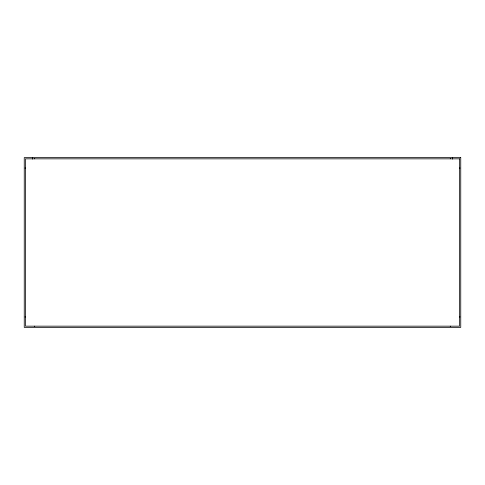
<?xml version="1.0" encoding="UTF-8"?>
<svg xmlns="http://www.w3.org/2000/svg" width="485" height="485" viewBox="0 0 485 485"><rect width="100%" height="100%" fill="white"/><g stroke="black" fill="none" stroke-linecap="round" stroke-linejoin="round"><path stroke-width="0.73" d="M24.977 168.052L25.462 168.052M459.537 168.052L460.022 168.052M24.977 316.947L25.462 316.947M459.537 316.947L460.022 316.947M452.505 157.625L452.505 159.141M450.322 158.352L450.322 158.837M450.322 326.162L450.322 326.647M34.678 158.352L34.678 158.837M34.678 326.162L34.678 326.647M32.495 157.625L32.495 159.141M460.75 157.625L24.25 157.625L24.25 327.375L460.75 327.375L460.75 157.625M459.537 158.837L25.462 158.837L25.462 326.162L459.537 326.162L459.537 158.837"/></g></svg>
